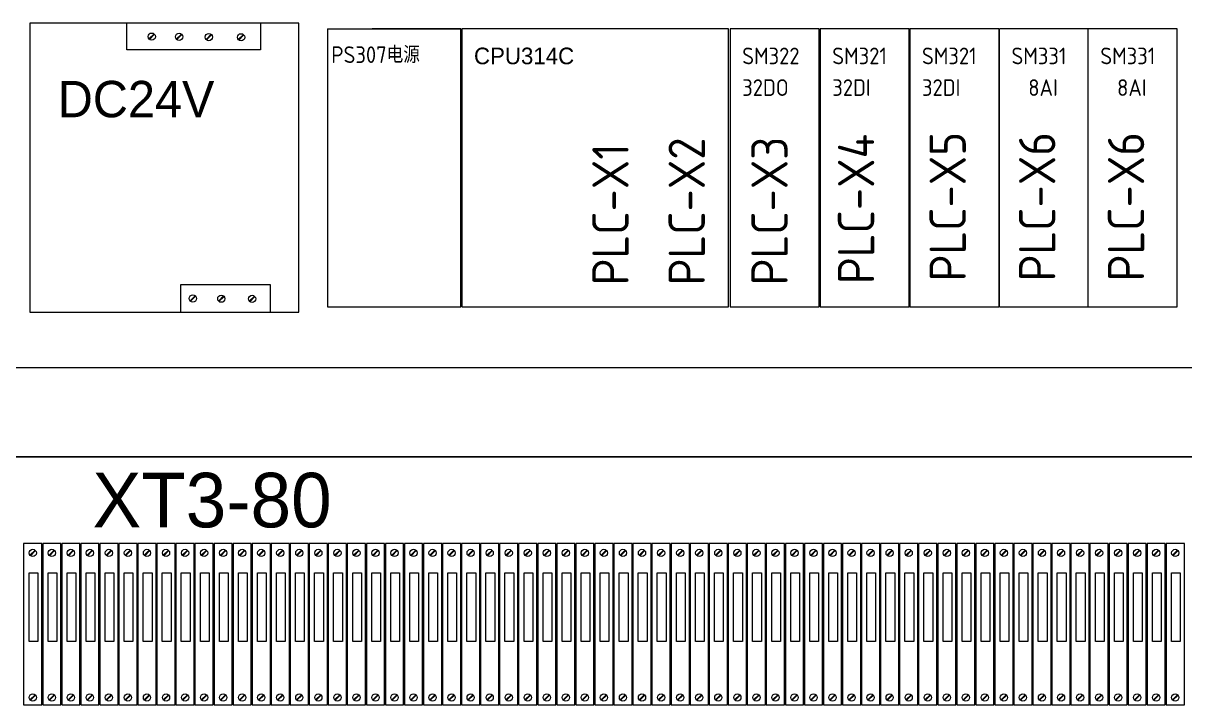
# Model space of a CAD drawing. Header units: millimetres. Extents: x 43457 to 72822, y 60284 to 123188.
# Drawn here: x 44127 to 44650, y 62164 to 62471 of the extents above; entities that cross this region are included whole.
import ezdxf

# ---------------------------------------------------------------- set-up
doc = ezdxf.new("R2010")
doc.units = ezdxf.units.MM
doc.header["$LTSCALE"] = 10
doc.layers.add('1轮廓实线层', color=7, linetype='Continuous', lineweight=18)
doc.layers.add('6文字层', color=3, linetype='Continuous', lineweight=18)
doc.styles.get("Standard").update_dxf_attribs({"font": 'isocp.shx', "width": 0.707, "bigfont": 'hztxt.shx'})
doc.styles.add('样式 1', font='SIMYOU.TTF', dxfattribs={"width": 0.9})

msp = doc.modelspace()

# ---------------------------------------------------------------- linework, layer by layer
at = {"layer": '1轮廓实线层'}
for p, q in [((44250.93, 62470.64), (44129.93, 62470.64)), ((44129.93, 62470.64), (44129.93, 62340.64)), ((44250.93, 62340.64), (44250.93, 62470.64)), ((44263.9, 62468.14), (44263.9, 62343.14)), ((44263.9, 62468.14), (44323.9, 62468.14)), ((44323.9, 62468.14), (44283.9, 62468.14)), ((44323.9, 62343.14), (44323.9, 62468.14)), ((44444.38, 62468.14), (44324.38, 62468.14)), ((44324.38, 62468.14), (44324.38, 62343.14)), ((44444.38, 62343.14), (44444.38, 62468.14)), ((44485.13, 62468.14), (44445.13, 62468.14)), ((44445.13, 62468.14), (44445.13, 62343.14)), ((44485.13, 62343.14), (44485.13, 62468.14)), ((44525.67, 62468.14), (44485.67, 62468.14)), ((44485.67, 62468.14), (44485.67, 62343.14)), ((44525.67, 62343.14), (44525.67, 62468.14)), ((44566.04, 62468.14), (44526.04, 62468.14)), ((44526.04, 62468.14), (44526.04, 62343.14)), ((44566.04, 62468.14), (44566.04, 62343.14)), ((44566.33, 62343.14), (44566.33, 62468.14)), ((44606.33, 62468.14), (44566.33, 62468.14)), ((44606.33, 62343.14), (44606.33, 62468.14)), ((44606.33, 62343.14), (44606.33, 62468.14)), ((44646.33, 62468.14), (44606.33, 62468.14)), ((44646.33, 62343.14), (44646.33, 62468.14)), ((44183.49, 62463.57), (44185.79, 62465.87)), ((44183.7, 62463.37), (44185.99, 62465.67)), ((44195.8, 62463.47), (44198.1, 62465.77)), ((44196, 62463.27), (44198.3, 62465.57)), ((44209.18, 62463.37), (44211.47, 62465.67)), ((44209.38, 62463.17), (44211.68, 62465.47)), ((44223.7, 62463.27), (44226, 62465.57)), ((44223.9, 62463.07), (44226.2, 62465.37)), ((44202.01, 62345.79), (44204.31, 62348.09)), ((44202.21, 62345.59), (44204.51, 62347.89)), ((44214.8, 62345.69), (44217.1, 62347.99)), ((44215, 62345.49), (44217.3, 62347.79)), ((44228.67, 62345.59), (44230.97, 62347.89)), ((44228.88, 62345.39), (44231.17, 62347.69)), ((44263.9, 62343.14), (44323.9, 62343.14)), ((44283.9, 62343.14), (44323.9, 62343.14)), ((44324.38, 62343.14), (44444.38, 62343.14)), ((44445.13, 62343.14), (44485.13, 62343.14)), ((44485.67, 62343.14), (44525.67, 62343.14)), ((44526.04, 62343.14), (44566.04, 62343.14)), ((44566.33, 62343.14), (44606.33, 62343.14)), ((44606.33, 62343.14), (44646.33, 62343.14)), ((44129.93, 62340.64), (44250.93, 62340.64)), ((44845.97, 62315.64), (44102.53, 62315.64)), ((45246.95, 62315.64), (44102.55, 62315.64)), ((44845.97, 62275.64), (44102.53, 62275.64)), ((44102.53, 62275.64), (45246.97, 62275.64))]:
    msp.add_line(p, q, dxfattribs=at)
at = {"layer": '1轮廓实线层', "lineweight": 13}
for p, q in [((44135.28, 62236.58), (44127.08, 62236.58)), ((44127.08, 62236.58), (44127.08, 62164.08)), ((44135.28, 62164.08), (44135.28, 62236.58)), ((44143.85, 62236.58), (44135.65, 62236.58)), ((44135.65, 62236.58), (44135.65, 62164.08)), ((44143.85, 62164.08), (44143.85, 62236.58)), ((44152.42, 62236.58), (44144.22, 62236.58)), ((44144.22, 62236.58), (44144.22, 62164.08)), ((44152.42, 62164.08), (44152.42, 62236.58)), ((44160.99, 62236.58), (44152.79, 62236.58)), ((44152.79, 62236.58), (44152.79, 62164.08)), ((44160.99, 62164.08), (44160.99, 62236.58)), ((44169.56, 62236.58), (44161.36, 62236.58)), ((44161.36, 62236.58), (44161.36, 62164.08)), ((44169.56, 62164.08), (44169.56, 62236.58)), ((44178.13, 62236.58), (44169.93, 62236.58)), ((44169.93, 62236.58), (44169.93, 62164.08)), ((44178.13, 62164.08), (44178.13, 62236.58)), ((44186.7, 62236.58), (44178.5, 62236.58)), ((44178.5, 62236.58), (44178.5, 62164.08)), ((44186.7, 62164.08), (44186.7, 62236.58)), ((44195.27, 62236.58), (44187.07, 62236.58)), ((44187.07, 62236.58), (44187.07, 62164.08)), ((44195.27, 62164.08), (44195.27, 62236.58)), ((44203.84, 62236.58), (44195.64, 62236.58)), ((44195.64, 62236.58), (44195.64, 62164.08)), ((44203.84, 62164.08), (44203.84, 62236.58)), ((44212.41, 62236.58), (44204.21, 62236.58)), ((44204.21, 62236.58), (44204.21, 62164.08)), ((44212.41, 62164.08), (44212.41, 62236.58)), ((44220.98, 62236.58), (44212.78, 62236.58)), ((44212.78, 62236.58), (44212.78, 62164.08)), ((44220.98, 62164.08), (44220.98, 62236.58)), ((44229.56, 62236.58), (44221.36, 62236.58)), ((44221.36, 62236.58), (44221.36, 62164.08)), ((44229.56, 62164.08), (44229.56, 62236.58)), ((44238.13, 62236.58), (44229.93, 62236.58)), ((44229.93, 62236.58), (44229.93, 62164.08)), ((44238.13, 62164.08), (44238.13, 62236.58)), ((44246.7, 62236.58), (44238.5, 62236.58)), ((44238.5, 62236.58), (44238.5, 62164.08)), ((44246.7, 62164.08), (44246.7, 62236.58)), ((44255.27, 62236.58), (44247.07, 62236.58)), ((44247.07, 62236.58), (44247.07, 62164.08)), ((44255.27, 62164.08), (44255.27, 62236.58)), ((44263.84, 62236.58), (44255.64, 62236.58)), ((44255.64, 62236.58), (44255.64, 62164.08)), ((44263.84, 62164.08), (44263.84, 62236.58)), ((44272.41, 62236.58), (44264.21, 62236.58)), ((44264.21, 62236.58), (44264.21, 62164.08)), ((44272.41, 62164.08), (44272.41, 62236.58)), ((44280.98, 62236.58), (44272.78, 62236.58)), ((44272.78, 62236.58), (44272.78, 62164.08)), ((44280.98, 62164.08), (44280.98, 62236.58)), ((44289.55, 62236.58), (44281.35, 62236.58)), ((44281.35, 62236.58), (44281.35, 62164.08)), ((44289.55, 62164.08), (44289.55, 62236.58)), ((44298.12, 62236.58), (44289.92, 62236.58)), ((44289.92, 62236.58), (44289.92, 62164.08)), ((44298.12, 62164.08), (44298.12, 62236.58)), ((44306.69, 62236.58), (44298.49, 62236.58)), ((44298.49, 62236.58), (44298.49, 62164.08)), ((44306.69, 62164.08), (44306.69, 62236.58)), ((44315.26, 62236.58), (44307.06, 62236.58)), ((44307.06, 62236.58), (44307.06, 62164.08)), ((44315.26, 62164.08), (44315.26, 62236.58)), ((44323.83, 62236.58), (44315.63, 62236.58)), ((44315.63, 62236.58), (44315.63, 62164.08)), ((44323.83, 62164.08), (44323.83, 62236.58)), ((44332.4, 62236.58), (44324.2, 62236.58)), ((44324.2, 62236.58), (44324.2, 62164.08)), ((44332.4, 62164.08), (44332.4, 62236.58)), ((44340.97, 62236.58), (44332.77, 62236.58)), ((44332.77, 62236.58), (44332.77, 62164.08)), ((44340.97, 62164.08), (44340.97, 62236.58)), ((44349.54, 62236.58), (44341.34, 62236.58)), ((44341.34, 62236.58), (44341.34, 62164.08)), ((44349.54, 62164.08), (44349.54, 62236.58)), ((44358.11, 62236.58), (44349.91, 62236.58)), ((44349.91, 62236.58), (44349.91, 62164.08)), ((44358.11, 62164.08), (44358.11, 62236.58)), ((44366.68, 62236.58), (44358.48, 62236.58)), ((44358.48, 62236.58), (44358.48, 62164.08)), ((44366.68, 62164.08), (44366.68, 62236.58)), ((44375.25, 62236.58), (44367.05, 62236.58)), ((44367.05, 62236.58), (44367.05, 62164.08)), ((44375.25, 62164.08), (44375.25, 62236.58)), ((44383.82, 62236.58), (44375.62, 62236.58)), ((44375.62, 62236.58), (44375.62, 62164.08)), ((44383.82, 62164.08), (44383.82, 62236.58)), ((44392.39, 62236.58), (44384.19, 62236.58)), ((44384.19, 62236.58), (44384.19, 62164.08)), ((44392.39, 62164.08), (44392.39, 62236.58)), ((44400.96, 62236.58), (44392.76, 62236.58)), ((44392.76, 62236.58), (44392.76, 62164.08)), ((44400.96, 62164.08), (44400.96, 62236.58)), ((44409.53, 62236.58), (44401.33, 62236.58)), ((44401.33, 62236.58), (44401.33, 62164.08)), ((44409.53, 62164.08), (44409.53, 62236.58)), ((44418.11, 62236.58), (44409.91, 62236.58)), ((44409.91, 62236.58), (44409.91, 62164.08)), ((44418.11, 62164.08), (44418.11, 62236.58)), ((44426.74, 62236.58), (44418.54, 62236.58)), ((44418.54, 62236.58), (44418.54, 62164.08)), ((44426.74, 62164.08), (44426.74, 62236.58)), ((44435.31, 62236.58), (44427.11, 62236.58)), ((44427.11, 62236.58), (44427.11, 62164.08)), ((44435.31, 62164.08), (44435.31, 62236.58)), ((44443.88, 62236.58), (44435.68, 62236.58)), ((44435.68, 62236.58), (44435.68, 62164.08)), ((44443.88, 62164.08), (44443.88, 62236.58)), ((44452.45, 62236.58), (44444.25, 62236.58)), ((44444.25, 62236.58), (44444.25, 62164.08)), ((44452.45, 62164.08), (44452.45, 62236.58)), ((44461.02, 62236.58), (44452.82, 62236.58)), ((44452.82, 62236.58), (44452.82, 62164.08)), ((44461.02, 62164.08), (44461.02, 62236.58)), ((44469.59, 62236.58), (44461.39, 62236.58)), ((44461.39, 62236.58), (44461.39, 62164.08)), ((44469.59, 62164.08), (44469.59, 62236.58)), ((44478.16, 62236.58), (44469.96, 62236.58)), ((44469.96, 62236.58), (44469.96, 62164.08)), ((44478.16, 62164.08), (44478.16, 62236.58)), ((44486.73, 62236.58), (44478.53, 62236.58)), ((44478.53, 62236.58), (44478.53, 62164.08)), ((44486.73, 62164.08), (44486.73, 62236.58)), ((44495.3, 62236.58), (44487.1, 62236.58)), ((44487.1, 62236.58), (44487.1, 62164.08)), ((44495.3, 62164.08), (44495.3, 62236.58)), ((44503.87, 62236.58), (44495.67, 62236.58)), ((44495.67, 62236.58), (44495.67, 62164.08)), ((44503.87, 62164.08), (44503.87, 62236.58)), ((44512.44, 62236.58), (44504.24, 62236.58)), ((44504.24, 62236.58), (44504.24, 62164.08)), ((44512.44, 62164.08), (44512.44, 62236.58)), ((44521.01, 62236.58), (44512.81, 62236.58)), ((44512.81, 62236.58), (44512.81, 62164.08)), ((44521.01, 62164.08), (44521.01, 62236.58)), ((44529.58, 62236.58), (44521.38, 62236.58)), ((44521.38, 62236.58), (44521.38, 62164.08)), ((44529.58, 62164.08), (44529.58, 62236.58)), ((44538.16, 62236.58), (44529.96, 62236.58)), ((44529.96, 62236.58), (44529.96, 62164.08)), ((44538.16, 62164.08), (44538.16, 62236.58)), ((44546.73, 62236.58), (44538.53, 62236.58)), ((44538.53, 62236.58), (44538.53, 62164.08)), ((44546.73, 62164.08), (44546.73, 62236.58)), ((44555.3, 62236.58), (44547.1, 62236.58)), ((44547.1, 62236.58), (44547.1, 62164.08)), ((44555.3, 62164.08), (44555.3, 62236.58)), ((44563.87, 62236.58), (44555.67, 62236.58)), ((44555.67, 62236.58), (44555.67, 62164.08)), ((44563.87, 62164.08), (44563.87, 62236.58)), ((44572.44, 62236.58), (44564.24, 62236.58)), ((44564.24, 62236.58), (44564.24, 62164.08)), ((44572.44, 62164.08), (44572.44, 62236.58)), ((44581.01, 62236.58), (44572.81, 62236.58)), ((44572.81, 62236.58), (44572.81, 62164.08)), ((44581.01, 62164.08), (44581.01, 62236.58)), ((44589.58, 62236.58), (44581.38, 62236.58)), ((44581.38, 62236.58), (44581.38, 62164.08)), ((44589.58, 62164.08), (44589.58, 62236.58)), ((44598.15, 62236.58), (44589.95, 62236.58)), ((44589.95, 62236.58), (44589.95, 62164.08)), ((44598.15, 62164.08), (44598.15, 62236.58)), ((44606.72, 62236.58), (44598.52, 62236.58)), ((44598.52, 62236.58), (44598.52, 62164.08)), ((44606.72, 62164.08), (44606.72, 62236.58)), ((44615.29, 62236.58), (44607.09, 62236.58)), ((44607.09, 62236.58), (44607.09, 62164.08)), ((44615.29, 62164.08), (44615.29, 62236.58)), ((44623.86, 62236.58), (44615.66, 62236.58)), ((44615.66, 62236.58), (44615.66, 62164.08)), ((44623.86, 62164.08), (44623.86, 62236.58)), ((44632.43, 62236.58), (44624.23, 62236.58)), ((44624.23, 62236.58), (44624.23, 62164.08)), ((44632.43, 62164.08), (44632.43, 62236.58)), ((44641, 62236.58), (44632.8, 62236.58)), ((44632.8, 62236.58), (44632.8, 62164.08)), ((44641, 62164.08), (44641, 62236.58)), ((44649.57, 62236.58), (44641.37, 62236.58)), ((44641.37, 62236.58), (44641.37, 62164.08)), ((44649.57, 62164.08), (44649.57, 62236.58)), ((44129.93, 62231.31), (44132.23, 62233.61)), ((44130.13, 62231.11), (44132.43, 62233.41)), ((44138.5, 62231.31), (44140.8, 62233.61)), ((44138.7, 62231.11), (44141, 62233.41)), ((44147.07, 62231.31), (44149.37, 62233.61)), ((44147.27, 62231.11), (44149.57, 62233.41)), ((44155.64, 62231.31), (44157.94, 62233.61)), ((44155.84, 62231.11), (44158.14, 62233.41)), ((44164.21, 62231.31), (44166.51, 62233.61)), ((44164.41, 62231.11), (44166.71, 62233.41)), ((44172.78, 62231.31), (44175.08, 62233.61)), ((44172.98, 62231.11), (44175.28, 62233.41)), ((44181.35, 62231.31), (44183.65, 62233.61)), ((44181.56, 62231.11), (44183.85, 62233.41)), ((44189.92, 62231.31), (44192.22, 62233.61)), ((44190.13, 62231.11), (44192.42, 62233.41)), ((44198.49, 62231.31), (44200.79, 62233.61)), ((44198.7, 62231.11), (44200.99, 62233.41)), ((44207.06, 62231.31), (44209.36, 62233.61)), ((44207.27, 62231.11), (44209.56, 62233.41)), ((44215.64, 62231.31), (44217.93, 62233.61)), ((44215.84, 62231.11), (44218.14, 62233.41)), ((44224.21, 62231.31), (44226.5, 62233.61)), ((44224.41, 62231.11), (44226.71, 62233.41)), ((44232.78, 62231.31), (44235.07, 62233.61)), ((44232.98, 62231.11), (44235.28, 62233.41)), ((44241.35, 62231.31), (44243.64, 62233.61)), ((44241.55, 62231.11), (44243.85, 62233.41)), ((44249.92, 62231.31), (44252.22, 62233.61)), ((44250.12, 62231.11), (44252.42, 62233.41)), ((44258.49, 62231.31), (44260.79, 62233.61)), ((44258.69, 62231.11), (44260.99, 62233.41)), ((44267.06, 62231.31), (44269.36, 62233.61)), ((44267.26, 62231.11), (44269.56, 62233.41)), ((44275.63, 62231.31), (44277.93, 62233.61)), ((44275.83, 62231.11), (44278.13, 62233.41)), ((44284.2, 62231.31), (44286.5, 62233.61)), ((44284.4, 62231.11), (44286.7, 62233.41)), ((44292.77, 62231.31), (44295.07, 62233.61)), ((44292.97, 62231.11), (44295.27, 62233.41)), ((44301.34, 62231.31), (44303.64, 62233.61)), ((44301.54, 62231.11), (44303.84, 62233.41)), ((44309.91, 62231.31), (44312.21, 62233.61)), ((44310.11, 62231.11), (44312.41, 62233.41)), ((44318.48, 62231.31), (44320.78, 62233.61)), ((44318.68, 62231.11), (44320.98, 62233.41)), ((44327.05, 62231.31), (44329.35, 62233.61)), ((44327.25, 62231.11), (44329.55, 62233.41)), ((44335.62, 62231.31), (44337.92, 62233.61)), ((44335.82, 62231.11), (44338.12, 62233.41)), ((44344.19, 62231.31), (44346.49, 62233.61)), ((44344.39, 62231.11), (44346.69, 62233.41)), ((44352.76, 62231.31), (44355.06, 62233.61)), ((44352.96, 62231.11), (44355.26, 62233.41)), ((44361.33, 62231.31), (44363.63, 62233.61)), ((44361.53, 62231.11), (44363.83, 62233.41)), ((44369.9, 62231.31), (44372.2, 62233.61)), ((44370.1, 62231.11), (44372.4, 62233.41)), ((44378.47, 62231.31), (44380.77, 62233.61)), ((44378.68, 62231.11), (44380.97, 62233.41)), ((44387.04, 62231.31), (44389.34, 62233.61)), ((44387.25, 62231.11), (44389.54, 62233.41)), ((44395.61, 62231.31), (44397.91, 62233.61)), ((44395.82, 62231.11), (44398.11, 62233.41)), ((44404.19, 62231.31), (44406.48, 62233.61)), ((44404.39, 62231.11), (44406.68, 62233.41)), ((44412.76, 62231.31), (44415.05, 62233.61)), ((44412.96, 62231.11), (44415.26, 62233.41)), ((44421.39, 62231.31), (44423.69, 62233.61)), ((44421.59, 62231.11), (44423.89, 62233.41)), ((44429.96, 62231.31), (44432.26, 62233.61)), ((44430.16, 62231.11), (44432.46, 62233.41)), ((44438.53, 62231.31), (44440.83, 62233.61)), ((44438.73, 62231.11), (44441.03, 62233.41)), ((44447.1, 62231.31), (44449.4, 62233.61)), ((44447.3, 62231.11), (44449.6, 62233.41)), ((44455.67, 62231.31), (44457.97, 62233.61)), ((44455.87, 62231.11), (44458.17, 62233.41)), ((44464.24, 62231.31), (44466.54, 62233.61)), ((44464.44, 62231.11), (44466.74, 62233.41)), ((44472.81, 62231.31), (44475.11, 62233.61)), ((44473.01, 62231.11), (44475.31, 62233.41)), ((44481.38, 62231.31), (44483.68, 62233.61)), ((44481.58, 62231.11), (44483.88, 62233.41)), ((44489.95, 62231.31), (44492.25, 62233.61)), ((44490.15, 62231.11), (44492.45, 62233.41)), ((44498.52, 62231.31), (44500.82, 62233.61)), ((44498.73, 62231.11), (44501.02, 62233.41)), ((44507.09, 62231.31), (44509.39, 62233.61)), ((44507.3, 62231.11), (44509.59, 62233.41)), ((44515.66, 62231.31), (44517.96, 62233.61)), ((44515.87, 62231.11), (44518.16, 62233.41)), ((44524.24, 62231.31), (44526.53, 62233.61)), ((44524.44, 62231.11), (44526.73, 62233.41)), ((44532.81, 62231.31), (44535.1, 62233.61)), ((44533.01, 62231.11), (44535.31, 62233.41)), ((44541.38, 62231.31), (44543.67, 62233.61)), ((44541.58, 62231.11), (44543.88, 62233.41)), ((44549.95, 62231.31), (44552.24, 62233.61)), ((44550.15, 62231.11), (44552.45, 62233.41)), ((44558.52, 62231.31), (44560.82, 62233.61)), ((44558.72, 62231.11), (44561.02, 62233.41)), ((44567.09, 62231.31), (44569.39, 62233.61)), ((44567.29, 62231.11), (44569.59, 62233.41)), ((44575.66, 62231.31), (44577.96, 62233.61)), ((44575.86, 62231.11), (44578.16, 62233.41)), ((44584.23, 62231.31), (44586.53, 62233.61)), ((44584.43, 62231.11), (44586.73, 62233.41)), ((44592.8, 62231.31), (44595.1, 62233.61)), ((44593, 62231.11), (44595.3, 62233.41)), ((44601.37, 62231.31), (44603.67, 62233.61)), ((44601.57, 62231.11), (44603.87, 62233.41)), ((44609.94, 62231.31), (44612.24, 62233.61)), ((44610.14, 62231.11), (44612.44, 62233.41)), ((44618.51, 62231.31), (44620.81, 62233.61)), ((44618.71, 62231.11), (44621.01, 62233.41)), ((44627.08, 62231.31), (44629.38, 62233.61)), ((44627.28, 62231.11), (44629.58, 62233.41)), ((44635.65, 62231.31), (44637.95, 62233.61)), ((44635.85, 62231.11), (44638.15, 62233.41)), ((44644.22, 62231.31), (44646.52, 62233.61)), ((44644.42, 62231.11), (44646.72, 62233.41)), ((44129.93, 62166.27), (44132.23, 62168.57)), ((44130.13, 62166.07), (44132.43, 62168.37)), ((44138.5, 62166.27), (44140.8, 62168.57)), ((44138.7, 62166.07), (44141, 62168.37)), ((44147.07, 62166.27), (44149.37, 62168.57)), ((44147.27, 62166.07), (44149.57, 62168.37)), ((44155.64, 62166.27), (44157.94, 62168.57)), ((44155.84, 62166.07), (44158.14, 62168.37)), ((44164.21, 62166.27), (44166.51, 62168.57)), ((44164.41, 62166.07), (44166.71, 62168.37)), ((44172.78, 62166.27), (44175.08, 62168.57)), ((44172.98, 62166.07), (44175.28, 62168.37)), ((44181.35, 62166.27), (44183.65, 62168.57)), ((44181.56, 62166.07), (44183.85, 62168.37)), ((44189.92, 62166.27), (44192.22, 62168.57)), ((44190.13, 62166.07), (44192.42, 62168.37)), ((44198.49, 62166.27), (44200.79, 62168.57)), ((44198.7, 62166.07), (44200.99, 62168.37)), ((44207.06, 62166.27), (44209.36, 62168.57)), ((44207.27, 62166.07), (44209.56, 62168.37)), ((44215.64, 62166.27), (44217.93, 62168.57)), ((44215.84, 62166.07), (44218.14, 62168.37)), ((44224.21, 62166.27), (44226.5, 62168.57)), ((44224.41, 62166.07), (44226.71, 62168.37)), ((44232.78, 62166.27), (44235.07, 62168.57)), ((44232.98, 62166.07), (44235.28, 62168.37)), ((44241.35, 62166.27), (44243.64, 62168.57)), ((44241.55, 62166.07), (44243.85, 62168.37)), ((44249.92, 62166.27), (44252.22, 62168.57)), ((44250.12, 62166.07), (44252.42, 62168.37)), ((44258.49, 62166.27), (44260.79, 62168.57)), ((44258.69, 62166.07), (44260.99, 62168.37)), ((44267.06, 62166.27), (44269.36, 62168.57)), ((44267.26, 62166.07), (44269.56, 62168.37)), ((44275.63, 62166.27), (44277.93, 62168.57)), ((44275.83, 62166.07), (44278.13, 62168.37)), ((44284.2, 62166.27), (44286.5, 62168.57)), ((44284.4, 62166.07), (44286.7, 62168.37)), ((44292.77, 62166.27), (44295.07, 62168.57)), ((44292.97, 62166.07), (44295.27, 62168.37)), ((44301.34, 62166.27), (44303.64, 62168.57)), ((44301.54, 62166.07), (44303.84, 62168.37)), ((44309.91, 62166.27), (44312.21, 62168.57)), ((44310.11, 62166.07), (44312.41, 62168.37)), ((44318.48, 62166.27), (44320.78, 62168.57)), ((44318.68, 62166.07), (44320.98, 62168.37)), ((44327.05, 62166.27), (44329.35, 62168.57)), ((44327.25, 62166.07), (44329.55, 62168.37)), ((44335.62, 62166.27), (44337.92, 62168.57)), ((44335.82, 62166.07), (44338.12, 62168.37)), ((44344.19, 62166.27), (44346.49, 62168.57)), ((44344.39, 62166.07), (44346.69, 62168.37)), ((44352.76, 62166.27), (44355.06, 62168.57)), ((44352.96, 62166.07), (44355.26, 62168.37)), ((44361.33, 62166.27), (44363.63, 62168.57)), ((44361.53, 62166.07), (44363.83, 62168.37)), ((44369.9, 62166.27), (44372.2, 62168.57)), ((44370.1, 62166.07), (44372.4, 62168.37)), ((44378.47, 62166.27), (44380.77, 62168.57)), ((44378.68, 62166.07), (44380.97, 62168.37)), ((44387.04, 62166.27), (44389.34, 62168.57)), ((44387.25, 62166.07), (44389.54, 62168.37)), ((44395.61, 62166.27), (44397.91, 62168.57)), ((44395.82, 62166.07), (44398.11, 62168.37)), ((44404.19, 62166.27), (44406.48, 62168.57)), ((44404.39, 62166.07), (44406.68, 62168.37)), ((44412.76, 62166.27), (44415.05, 62168.57)), ((44412.96, 62166.07), (44415.26, 62168.37)), ((44421.39, 62166.27), (44423.69, 62168.57)), ((44421.59, 62166.07), (44423.89, 62168.37)), ((44429.96, 62166.27), (44432.26, 62168.57)), ((44430.16, 62166.07), (44432.46, 62168.37)), ((44438.53, 62166.27), (44440.83, 62168.57)), ((44438.73, 62166.07), (44441.03, 62168.37)), ((44447.1, 62166.27), (44449.4, 62168.57)), ((44447.3, 62166.07), (44449.6, 62168.37)), ((44455.67, 62166.27), (44457.97, 62168.57)), ((44455.87, 62166.07), (44458.17, 62168.37)), ((44464.24, 62166.27), (44466.54, 62168.57)), ((44464.44, 62166.07), (44466.74, 62168.37)), ((44472.81, 62166.27), (44475.11, 62168.57)), ((44473.01, 62166.07), (44475.31, 62168.37)), ((44481.38, 62166.27), (44483.68, 62168.57)), ((44481.58, 62166.07), (44483.88, 62168.37)), ((44489.95, 62166.27), (44492.25, 62168.57)), ((44490.15, 62166.07), (44492.45, 62168.37)), ((44498.52, 62166.27), (44500.82, 62168.57)), ((44498.73, 62166.07), (44501.02, 62168.37)), ((44507.09, 62166.27), (44509.39, 62168.57)), ((44507.3, 62166.07), (44509.59, 62168.37)), ((44515.66, 62166.27), (44517.96, 62168.57)), ((44515.87, 62166.07), (44518.16, 62168.37)), ((44524.24, 62166.27), (44526.53, 62168.57)), ((44524.44, 62166.07), (44526.73, 62168.37)), ((44532.81, 62166.27), (44535.1, 62168.57)), ((44533.01, 62166.07), (44535.31, 62168.37)), ((44541.38, 62166.27), (44543.67, 62168.57)), ((44541.58, 62166.07), (44543.88, 62168.37)), ((44549.95, 62166.27), (44552.24, 62168.57)), ((44550.15, 62166.07), (44552.45, 62168.37)), ((44558.52, 62166.27), (44560.82, 62168.57)), ((44558.72, 62166.07), (44561.02, 62168.37)), ((44567.09, 62166.27), (44569.39, 62168.57)), ((44567.29, 62166.07), (44569.59, 62168.37)), ((44575.66, 62166.27), (44577.96, 62168.57)), ((44575.86, 62166.07), (44578.16, 62168.37)), ((44584.23, 62166.27), (44586.53, 62168.57)), ((44584.43, 62166.07), (44586.73, 62168.37)), ((44592.8, 62166.27), (44595.1, 62168.57)), ((44593, 62166.07), (44595.3, 62168.37)), ((44601.37, 62166.27), (44603.67, 62168.57)), ((44601.57, 62166.07), (44603.87, 62168.37)), ((44609.94, 62166.27), (44612.24, 62168.57)), ((44610.14, 62166.07), (44612.44, 62168.37)), ((44618.51, 62166.27), (44620.81, 62168.57)), ((44618.71, 62166.07), (44621.01, 62168.37)), ((44627.08, 62166.27), (44629.38, 62168.57)), ((44627.28, 62166.07), (44629.58, 62168.37)), ((44635.65, 62166.27), (44637.95, 62168.57)), ((44635.85, 62166.07), (44638.15, 62168.37)), ((44644.22, 62166.27), (44646.52, 62168.57)), ((44644.42, 62166.07), (44646.72, 62168.37)), ((44127.08, 62164.08), (44135.28, 62164.08)), ((44135.65, 62164.08), (44143.85, 62164.08)), ((44144.22, 62164.08), (44152.42, 62164.08)), ((44152.79, 62164.08), (44160.99, 62164.08)), ((44161.36, 62164.08), (44169.56, 62164.08)), ((44169.93, 62164.08), (44178.13, 62164.08)), ((44178.5, 62164.08), (44186.7, 62164.08)), ((44187.07, 62164.08), (44195.27, 62164.08)), ((44195.64, 62164.08), (44203.84, 62164.08)), ((44204.21, 62164.08), (44212.41, 62164.08)), ((44212.78, 62164.08), (44220.98, 62164.08)), ((44221.36, 62164.08), (44229.56, 62164.08)), ((44229.93, 62164.08), (44238.13, 62164.08)), ((44238.5, 62164.08), (44246.7, 62164.08)), ((44247.07, 62164.08), (44255.27, 62164.08)), ((44255.64, 62164.08), (44263.84, 62164.08)), ((44264.21, 62164.08), (44272.41, 62164.08)), ((44272.78, 62164.08), (44280.98, 62164.08)), ((44281.35, 62164.08), (44289.55, 62164.08)), ((44289.92, 62164.08), (44298.12, 62164.08)), ((44298.49, 62164.08), (44306.69, 62164.08)), ((44307.06, 62164.08), (44315.26, 62164.08)), ((44315.63, 62164.08), (44323.83, 62164.08)), ((44324.2, 62164.08), (44332.4, 62164.08)), ((44332.77, 62164.08), (44340.97, 62164.08)), ((44341.34, 62164.08), (44349.54, 62164.08)), ((44349.91, 62164.08), (44358.11, 62164.08)), ((44358.48, 62164.08), (44366.68, 62164.08)), ((44367.05, 62164.08), (44375.25, 62164.08)), ((44375.62, 62164.08), (44383.82, 62164.08)), ((44384.19, 62164.08), (44392.39, 62164.08)), ((44392.76, 62164.08), (44400.96, 62164.08)), ((44401.33, 62164.08), (44409.53, 62164.08)), ((44409.91, 62164.08), (44418.11, 62164.08)), ((44418.54, 62164.08), (44426.74, 62164.08)), ((44427.11, 62164.08), (44435.31, 62164.08)), ((44435.68, 62164.08), (44443.88, 62164.08)), ((44444.25, 62164.08), (44452.45, 62164.08)), ((44452.82, 62164.08), (44461.02, 62164.08)), ((44461.39, 62164.08), (44469.59, 62164.08)), ((44469.96, 62164.08), (44478.16, 62164.08)), ((44478.53, 62164.08), (44486.73, 62164.08)), ((44487.1, 62164.08), (44495.3, 62164.08)), ((44495.67, 62164.08), (44503.87, 62164.08)), ((44504.24, 62164.08), (44512.44, 62164.08)), ((44512.81, 62164.08), (44521.01, 62164.08)), ((44521.38, 62164.08), (44529.58, 62164.08)), ((44529.96, 62164.08), (44538.16, 62164.08)), ((44538.53, 62164.08), (44546.73, 62164.08)), ((44547.1, 62164.08), (44555.3, 62164.08)), ((44555.67, 62164.08), (44563.87, 62164.08)), ((44564.24, 62164.08), (44572.44, 62164.08)), ((44572.81, 62164.08), (44581.01, 62164.08)), ((44581.38, 62164.08), (44589.58, 62164.08)), ((44589.95, 62164.08), (44598.15, 62164.08)), ((44598.52, 62164.08), (44606.72, 62164.08)), ((44607.09, 62164.08), (44615.29, 62164.08)), ((44615.66, 62164.08), (44623.86, 62164.08)), ((44624.23, 62164.08), (44632.43, 62164.08)), ((44632.8, 62164.08), (44641, 62164.08)), ((44641.37, 62164.08), (44649.57, 62164.08))]:
    msp.add_line(p, q, dxfattribs=at)
at = {"layer": '1轮廓实线层'}
for points in [[(44233.75, 62470.64), (44233.75, 62458.61), (44173.47, 62458.61), (44173.47, 62470.64)], [(44197.8, 62340.64), (44197.8, 62353.05), (44238.08, 62353.05), (44238.08, 62340.64)]]:
    msp.add_lwpolyline(points, dxfattribs=at)
at = {"layer": '1轮廓实线层', "lineweight": 13}
for points in [[(44129.5, 62223.43), (44133.44, 62223.43), (44133.44, 62192.48), (44129.5, 62192.48)], [(44138.07, 62223.43), (44142.01, 62223.43), (44142.01, 62192.48), (44138.07, 62192.48)], [(44146.64, 62223.43), (44150.58, 62223.43), (44150.58, 62192.48), (44146.64, 62192.48)], [(44155.21, 62223.43), (44159.15, 62223.43), (44159.15, 62192.48), (44155.21, 62192.48)], [(44163.78, 62223.43), (44167.73, 62223.43), (44167.73, 62192.48), (44163.78, 62192.48)], [(44172.35, 62223.43), (44176.3, 62223.43), (44176.3, 62192.48), (44172.35, 62192.48)], [(44180.92, 62223.43), (44184.87, 62223.43), (44184.87, 62192.48), (44180.92, 62192.48)], [(44189.49, 62223.43), (44193.44, 62223.43), (44193.44, 62192.48), (44189.49, 62192.48)], [(44198.06, 62223.43), (44202.01, 62223.43), (44202.01, 62192.48), (44198.06, 62192.48)], [(44206.63, 62223.43), (44210.58, 62223.43), (44210.58, 62192.48), (44206.63, 62192.48)], [(44215.2, 62223.43), (44219.15, 62223.43), (44219.15, 62192.48), (44215.2, 62192.48)], [(44223.77, 62223.43), (44227.72, 62223.43), (44227.72, 62192.48), (44223.77, 62192.48)], [(44232.34, 62223.43), (44236.29, 62223.43), (44236.29, 62192.48), (44232.34, 62192.48)], [(44240.91, 62223.43), (44244.86, 62223.43), (44244.86, 62192.48), (44240.91, 62192.48)], [(44249.49, 62223.43), (44253.43, 62223.43), (44253.43, 62192.48), (44249.49, 62192.48)], [(44258.06, 62223.43), (44262, 62223.43), (44262, 62192.48), (44258.06, 62192.48)], [(44266.63, 62223.43), (44270.57, 62223.43), (44270.57, 62192.48), (44266.63, 62192.48)], [(44275.2, 62223.43), (44279.14, 62223.43), (44279.14, 62192.48), (44275.2, 62192.48)], [(44283.77, 62223.43), (44287.71, 62223.43), (44287.71, 62192.48), (44283.77, 62192.48)], [(44292.34, 62223.43), (44296.28, 62223.43), (44296.28, 62192.48), (44292.34, 62192.48)], [(44300.91, 62223.43), (44304.85, 62223.43), (44304.85, 62192.48), (44300.91, 62192.48)], [(44309.48, 62223.43), (44313.42, 62223.43), (44313.42, 62192.48), (44309.48, 62192.48)], [(44318.05, 62223.43), (44321.99, 62223.43), (44321.99, 62192.48), (44318.05, 62192.48)], [(44326.62, 62223.43), (44330.56, 62223.43), (44330.56, 62192.48), (44326.62, 62192.48)], [(44335.19, 62223.43), (44339.13, 62223.43), (44339.13, 62192.48), (44335.19, 62192.48)], [(44343.76, 62223.43), (44347.7, 62223.43), (44347.7, 62192.48), (44343.76, 62192.48)], [(44352.33, 62223.43), (44356.28, 62223.43), (44356.28, 62192.48), (44352.33, 62192.48)], [(44360.9, 62223.43), (44364.85, 62223.43), (44364.85, 62192.48), (44360.9, 62192.48)], [(44369.47, 62223.43), (44373.42, 62223.43), (44373.42, 62192.48), (44369.47, 62192.48)], [(44378.04, 62223.43), (44381.99, 62223.43), (44381.99, 62192.48), (44378.04, 62192.48)], [(44386.61, 62223.43), (44390.56, 62223.43), (44390.56, 62192.48), (44386.61, 62192.48)], [(44395.18, 62223.43), (44399.13, 62223.43), (44399.13, 62192.48), (44395.18, 62192.48)], [(44403.75, 62223.43), (44407.7, 62223.43), (44407.7, 62192.48), (44403.75, 62192.48)], [(44412.32, 62223.43), (44416.27, 62223.43), (44416.27, 62192.48), (44412.32, 62192.48)], [(44420.96, 62223.43), (44424.9, 62223.43), (44424.9, 62192.48), (44420.96, 62192.48)], [(44429.53, 62223.43), (44433.47, 62223.43), (44433.47, 62192.48), (44429.53, 62192.48)], [(44438.1, 62223.43), (44442.04, 62223.43), (44442.04, 62192.48), (44438.1, 62192.48)], [(44446.67, 62223.43), (44450.61, 62223.43), (44450.61, 62192.48), (44446.67, 62192.48)], [(44455.24, 62223.43), (44459.18, 62223.43), (44459.18, 62192.48), (44455.24, 62192.48)], [(44463.81, 62223.43), (44467.75, 62223.43), (44467.75, 62192.48), (44463.81, 62192.48)], [(44472.38, 62223.43), (44476.33, 62223.43), (44476.33, 62192.48), (44472.38, 62192.48)], [(44480.95, 62223.43), (44484.9, 62223.43), (44484.9, 62192.48), (44480.95, 62192.48)], [(44489.52, 62223.43), (44493.47, 62223.43), (44493.47, 62192.48), (44489.52, 62192.48)], [(44498.09, 62223.43), (44502.04, 62223.43), (44502.04, 62192.48), (44498.09, 62192.48)], [(44506.66, 62223.43), (44510.61, 62223.43), (44510.61, 62192.48), (44506.66, 62192.48)], [(44515.23, 62223.43), (44519.18, 62223.43), (44519.18, 62192.48), (44515.23, 62192.48)], [(44523.8, 62223.43), (44527.75, 62223.43), (44527.75, 62192.48), (44523.8, 62192.48)], [(44532.37, 62223.43), (44536.32, 62223.43), (44536.32, 62192.48), (44532.37, 62192.48)], [(44540.94, 62223.43), (44544.89, 62223.43), (44544.89, 62192.48), (44540.94, 62192.48)], [(44549.51, 62223.43), (44553.46, 62223.43), (44553.46, 62192.48), (44549.51, 62192.48)], [(44558.08, 62223.43), (44562.03, 62223.43), (44562.03, 62192.48), (44558.08, 62192.48)], [(44566.66, 62223.43), (44570.6, 62223.43), (44570.6, 62192.48), (44566.66, 62192.48)], [(44575.23, 62223.43), (44579.17, 62223.43), (44579.17, 62192.48), (44575.23, 62192.48)], [(44583.8, 62223.43), (44587.74, 62223.43), (44587.74, 62192.48), (44583.8, 62192.48)], [(44592.37, 62223.43), (44596.31, 62223.43), (44596.31, 62192.48), (44592.37, 62192.48)], [(44600.94, 62223.43), (44604.88, 62223.43), (44604.88, 62192.48), (44600.94, 62192.48)], [(44609.51, 62223.43), (44613.45, 62223.43), (44613.45, 62192.48), (44609.51, 62192.48)], [(44618.08, 62223.43), (44622.02, 62223.43), (44622.02, 62192.48), (44618.08, 62192.48)], [(44626.65, 62223.43), (44630.59, 62223.43), (44630.59, 62192.48), (44626.65, 62192.48)], [(44635.22, 62223.43), (44639.16, 62223.43), (44639.16, 62192.48), (44635.22, 62192.48)], [(44643.79, 62223.43), (44647.73, 62223.43), (44647.73, 62192.48), (44643.79, 62192.48)]]:
    msp.add_lwpolyline(points, close=True, dxfattribs=at)
at = {"layer": '1轮廓实线层'}
for centre in [(44184.74, 62464.62), (44197.05, 62464.52), (44210.43, 62464.42), (44224.95, 62464.32), (44203.26, 62346.84), (44216.05, 62346.74), (44229.92, 62346.64)]:
    msp.add_circle(centre, 1.63, dxfattribs=at)
at = {"layer": '1轮廓实线层', "lineweight": 13}
for centre in [(44131.18, 62232.36), (44139.75, 62232.36), (44148.32, 62232.36), (44156.89, 62232.36), (44165.46, 62232.36), (44174.03, 62232.36), (44182.6, 62232.36), (44191.17, 62232.36), (44199.74, 62232.36), (44208.31, 62232.36), (44216.88, 62232.36), (44225.46, 62232.36), (44234.03, 62232.36), (44242.6, 62232.36), (44251.17, 62232.36), (44259.74, 62232.36), (44268.31, 62232.36), (44276.88, 62232.36), (44285.45, 62232.36), (44294.02, 62232.36), (44302.59, 62232.36), (44311.16, 62232.36), (44319.73, 62232.36), (44328.3, 62232.36), (44336.87, 62232.36), (44345.44, 62232.36), (44354.01, 62232.36), (44362.58, 62232.36), (44371.15, 62232.36), (44379.72, 62232.36), (44388.29, 62232.36), (44396.86, 62232.36), (44405.43, 62232.36), (44414.01, 62232.36), (44422.64, 62232.36), (44431.21, 62232.36), (44439.78, 62232.36), (44448.35, 62232.36), (44456.92, 62232.36), (44465.49, 62232.36), (44474.06, 62232.36), (44482.63, 62232.36), (44491.2, 62232.36), (44499.77, 62232.36), (44508.34, 62232.36), (44516.91, 62232.36), (44525.48, 62232.36), (44534.06, 62232.36), (44542.63, 62232.36), (44551.2, 62232.36), (44559.77, 62232.36), (44568.34, 62232.36), (44576.91, 62232.36), (44585.48, 62232.36), (44594.05, 62232.36), (44602.62, 62232.36), (44611.19, 62232.36), (44619.76, 62232.36), (44628.33, 62232.36), (44636.9, 62232.36), (44645.47, 62232.36), (44131.18, 62167.32), (44139.75, 62167.32), (44148.32, 62167.32), (44156.89, 62167.32), (44165.46, 62167.32), (44174.03, 62167.32), (44182.6, 62167.32), (44191.17, 62167.32), (44199.74, 62167.32), (44208.31, 62167.32), (44216.88, 62167.32), (44225.46, 62167.32), (44234.03, 62167.32), (44242.6, 62167.32), (44251.17, 62167.32), (44259.74, 62167.32), (44268.31, 62167.32), (44276.88, 62167.32), (44285.45, 62167.32), (44294.02, 62167.32), (44302.59, 62167.32), (44311.16, 62167.32), (44319.73, 62167.32), (44328.3, 62167.32), (44336.87, 62167.32), (44345.44, 62167.32), (44354.01, 62167.32), (44362.58, 62167.32), (44371.15, 62167.32), (44379.72, 62167.32), (44388.29, 62167.32), (44396.86, 62167.32), (44405.43, 62167.32), (44414.01, 62167.32), (44422.64, 62167.32), (44431.21, 62167.32), (44439.78, 62167.32), (44448.35, 62167.32), (44456.92, 62167.32), (44465.49, 62167.32), (44474.06, 62167.32), (44482.63, 62167.32), (44491.2, 62167.32), (44499.77, 62167.32), (44508.34, 62167.32), (44516.91, 62167.32), (44525.48, 62167.32), (44534.06, 62167.32), (44542.63, 62167.32), (44551.2, 62167.32), (44559.77, 62167.32), (44568.34, 62167.32), (44576.91, 62167.32), (44585.48, 62167.32), (44594.05, 62167.32), (44602.62, 62167.32), (44611.19, 62167.32), (44619.76, 62167.32), (44628.33, 62167.32), (44636.9, 62167.32), (44645.47, 62167.32)]:
    msp.add_circle(centre, 1.63, dxfattribs=at)

# ---------------------------------------------------------------- texts
at = {"layer": '1轮廓实线层'}
for s, p in [('PS307电源', (44265.57, 62452.75)), ('SM322', (44450.55, 62452.19)), ('SM321', (44491.09, 62452.19)), ('SM321', (44531.47, 62452.19)), ('SM331', (44571.75, 62452.19)), ('SM331', (44611.75, 62452.19)), ('32DO', (44450.55, 62437.95)), ('32DI', (44491.09, 62437.95)), ('32DI', (44531.47, 62437.95)), ('8AI', (44579.3, 62437.95)), ('8AI', (44619.3, 62437.95))]:
    msp.add_text(s, height=7.489, dxfattribs=at).set_placement(p)
at = {"layer": '1轮廓实线层', "style": '样式 1'}
msp.add_text('CPU314C', height=7.489, dxfattribs=at).set_placement((44329.8, 62452.19))
at = {"layer": '6文字层', "style": '样式 1'}
for s, height, p in [('DC24V', 16.361, (44142.43, 62428.35)), ('XT3-80', 24.542, (44158.11, 62243.87))]:
    msp.add_text(s, height=height, dxfattribs=at).set_placement(p)
at = {"layer": '6文字层'}
for s, p in [('PLC-X4', (44509.99, 62353.33)), ('PLC-X5', (44551.21, 62354.52)), ('PLC-X6', (44591.5, 62354.52)), ('PLC-X6', (44631.5, 62354.52)), ('PLC-X1', (44399.42, 62352.73)), ('PLC-X2', (44433.75, 62352.73)), ('PLC-X3', (44471.01, 62352.73))]:
    msp.add_text(s, height=16.361, rotation=90, dxfattribs=at).set_placement(p)

doc.saveas('drawing.dxf')
